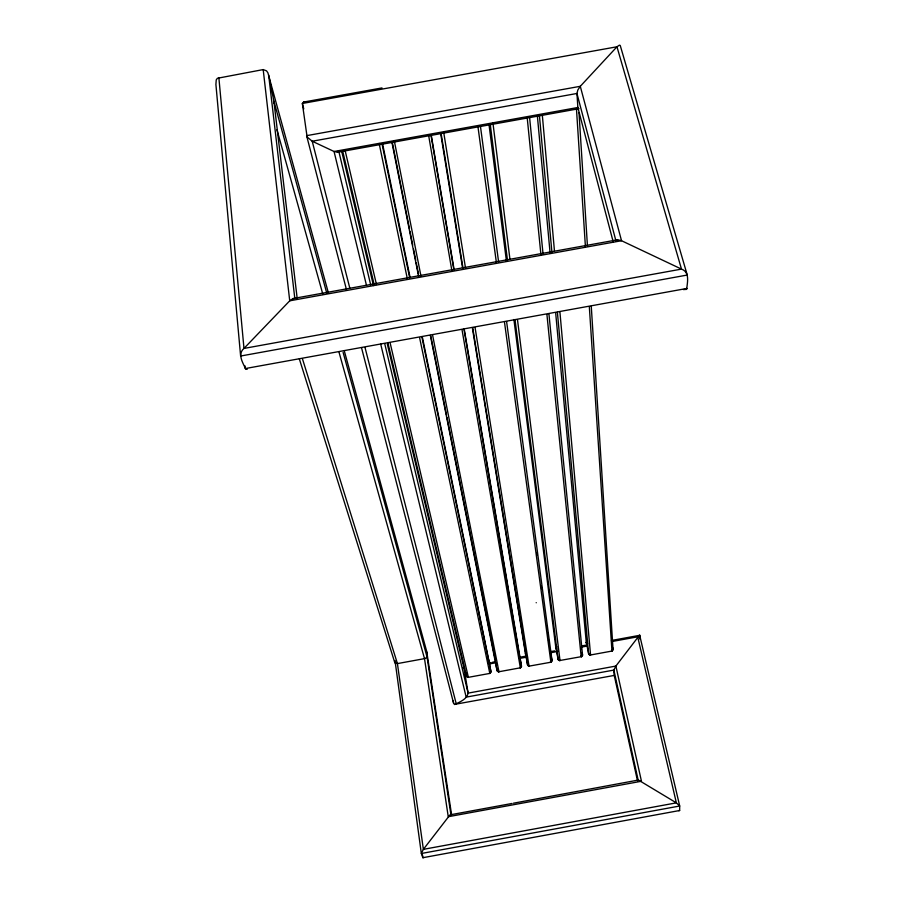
<?xml version="1.0" encoding="UTF-8"?>
<svg xmlns="http://www.w3.org/2000/svg" width="903" height="903" viewBox="0 0 903 903"><rect width="100%" height="100%" fill="white"/><g stroke="black" fill="none" stroke-linecap="round" stroke-linejoin="round"><path stroke-width="1.35" d="M678.65 810.657L679.632 810.51L679.699 806.007L639.64 635.035L615.88 666.064L613.859 670.082L614.187 675.162L637.507 780.858M683.413 289.581L686.652 289.378C687.33 282.628 690.118 272.085 681.494 269.105L621.524 240.717L617.584 239.78L293.024 298.554L289.728 300.812L243.979 348.423C237.06 354.224 243.031 363.13 245.887 369.327L247.219 369.293M395.017 660.646L421.34 853.493L422.875 857.703L423.823 857.489M586.352 642.518L588.621 653.738A1.659 0.756 -11.8 0 0 589.14 654.19M555.966 648.083L558.099 659.314A1.659 1.479 -6.4 0 0 560.018 660.465L581.634 656.605M525.569 653.637L527.566 664.901A1.659 1.479 -9 0 0 529.474 666.064L551.101 662.192M495.205 659.811A1.648 0.768 -10.2 0 1 495.115 659.63L495.16 659.201M560.029 660.657L517.521 319.955M586.386 642.733L586.318 642.936A1.648 0.768 -11.8 0 0 586.578 643.286M556 648.298L555.932 648.501A1.648 0.768 -11.3 0 0 556.824 649.009M525.602 653.851L525.523 654.065A1.648 0.768 -10.7 0 0 526.088 654.517M446.962 417.367L495.205 659.416M513.378 803.218L638.421 780.045L676.358 802.857L679.699 806.007L421.34 853.493L423.372 849.351L450.01 814.856L512.024 803.467M488.918 660.815L422.457 337.519M519.327 655.251L463.882 328.579M382.003 87.93L303.577 102.062L302.358 103.473L307.11 136.985L312.212 141.229L334.054 151.49L337.519 152.268L338.681 150.778L370.704 284.942M328.432 293.035L267.898 72.793L266.543 70.863L263.191 69.587L217.386 78.279L216.235 79.915L215.907 84.51L240.627 356.03L687.262 275.043L620.237 45.477L619.435 45.15L616.963 46.775L580.29 86.304L577.841 89.984L576.949 93.472L577.852 107.491L613.182 241.767M616.388 240.277L617.584 239.78M467.946 677.408L490.013 673.378M498.501 671.821L520.557 667.78M529.045 666.233L475.091 327.654M559.578 660.646L559.431 660.578M590.11 655.059L612.155 651.029M679.632 810.51L422.875 857.703L422.491 854.994M687.081 288.418L245.187 368.571L244.927 365.794M488.444 662.983L491.153 662.497M492.496 662.249L495.205 661.752M520.896 657.045L526.302 656.063M550.627 651.605L554.69 650.871M581.713 645.927L587.119 644.934M611.433 640.487L639.798 635.294L639.922 639.211M488.895 664.044L495.792 662.779M519.225 658.49L527.499 656.978M550.92 652.688L557.817 651.435M581.239 647.146L586.747 646.142M611.534 641.604L637.699 636.818L676.358 802.857L423.372 849.351L397.422 663.592L302.516 359.033M337.519 152.268L579.026 108.687M528.898 666.166L529.44 665.985M589.964 654.991L590.551 654.878L559.939 312.257M467.788 677.352L468.341 676.878M498.343 671.753L498.953 671.832L432.639 335.352M293.024 298.554L294.288 298.611M303.577 102.062L305.225 102.242M419.613 337.711L489.821 673.469M520.365 667.881L462.065 330.013M550.909 662.294L504.506 322.315M581.43 656.707L580.968 655.905M611.952 651.119L589.343 306.93M463.137 667.43L464.086 668.581L468.115 693.12C467.28 699.193 459.266 702.229 454.559 704.521L453.622 703.335L361.482 347.587M519.281 655.014L521.46 666.019A1.659 1.479 -9.8 0 1 520.105 667.769L520.026 667.419M488.873 660.578L490.927 671.606A1.659 0.768 -10 0 1 490.78 672.024M614.356 675.399L456.297 704.069L365.06 347.678M426.826 652.135L451.613 814.924M578.18 108.428L577.852 107.491L334.054 151.49L366.516 285.529M299.333 358.886L394.893 662.96L397.422 663.592L424.512 658.637L426.893 657.508L427.006 652.497L344.393 351.222M276.95 129.727L322.913 294.48M339.076 352.407L424.512 658.637L448.249 816.718L641.457 781.242L615.88 666.064L468.115 693.12L384.701 343.58M326.796 293.17L273.891 101.204L268.654 75.017L294.773 298.069M343.106 352.373L427.074 657.079L450.913 814.687M616.038 241.27L576.949 93.472L312.212 141.229L349.777 287.989M611.534 650.679L611.726 651.007A1.659 1.467 -2.3 0 0 613.024 649.268L591.262 306.185M346.402 289.366L306.602 135.664L580.29 86.304L621.524 240.717L289.728 300.812L263.191 69.587M303.758 108.913L302.358 103.473L616.963 46.775L681.494 269.105L243.979 348.423L218.853 77.568M380.648 343.896L466.174 697.127L613.859 670.082L638.207 780.305M341.786 151.636L373.47 285.562M387.342 344.178L464.086 668.581M342.655 150.97L374.135 284.49M387.951 343.061L466.49 676.087A1.659 1.479 -14.1 0 0 468.352 677.239L390.164 343.05M345.239 151.027L376.472 284.513M612.629 647.462L613.024 649.268A1.659 0.756 -12.2 0 1 611.873 650.228M590.314 654.201L590.551 654.878A1.659 1.479 -3.9 0 1 588.621 653.738L557.399 312.325M489.55 673.367L489.55 673.277A1.659 1.479 -12.3 0 0 490.927 671.606L421.859 336.909M581.001 647.643L581.374 649.438M582.13 653.05L582.514 654.856A1.659 0.756 -11.6 0 1 582.096 655.476M379.147 143.487L407.366 278.914M382.533 143.633L409.996 276.984M382.025 143.87L409.714 278.045M550.469 661.493L550.649 662.181A1.659 1.479 -7.2 0 0 551.993 660.432L506.594 321.536M550.559 653.208L550.92 655.014M551.27 656.82L551.993 660.432A1.659 0.756 -11.1 0 1 551.27 661.244M392.218 141.884L409.443 228.583M409.996 231.337L412.727 245.097M413.551 249.228L415.741 260.256M416.283 263.01L418.473 274.027M430.799 336.006L446.421 414.612M391.868 142.087L418.608 276.442M430.336 335.374L497.034 670.489A1.659 1.479 -11.6 0 0 498.919 671.651L498.874 671.29M536.213 602.651L536.224 602.764M394.284 140.755L421.024 276.442M495.431 661.436L497.034 670.489A1.659 0.768 -10.2 0 0 497.971 670.985M428.485 134.581L451.906 270.855M431.228 134.987L454.175 269.997M464.232 329.223L521.46 666.019A1.659 0.768 -10.5 0 1 520.76 666.82M431.171 136.274L453.52 267.683M465.88 672.442L466.49 676.087A1.659 0.768 -9.6 0 0 467.449 676.573M441.07 133.215L463.058 268.394M472.709 327.687L527.566 664.901A1.659 0.768 -10.7 0 0 528.898 665.409M440.608 133.147L462.731 268.868M472.45 328.455L525.523 654.065A1.648 1.467 -9 0 1 526.099 652.666M443.621 131.849L465.564 268.383M453.193 700.626L453.622 703.335M536.766 552.512L537.138 555.3M541.281 586.002L541.653 588.79M546.676 626.118L547.049 628.883M547.613 633.026L547.986 635.791M548.539 639.934L548.911 642.699M478.003 127.063L496.424 262.784M480.419 126.115L498.614 261.949M488.986 124.422L506.425 260.956M513.909 319.504L555.932 648.501A1.648 1.467 -6.6 0 1 556.846 646.898M490.25 124.343L507.497 260.346M515.06 320.001L558.099 659.314A1.659 0.756 -11.2 0 0 559.397 659.833M492.936 122.955L509.902 258.924M297.222 298.701L273.891 101.204L274.049 103.518M527.25 118.18L540.931 254.725M546.936 314.616L581.16 656.707A1.659 1.479 -4.7 0 0 582.514 654.856L548.934 313.86M529.576 117.243L543.03 253.912M537.341 115.697L550.096 253.043M555.706 313.352L586.318 642.936A1.648 1.467 -4.2 0 1 586.578 641.841M539.407 115.471L551.914 252.298M542.353 115.449L554.453 250.865M576.486 109.297L585.415 246.677M578.981 112.582L587.435 245.864M490.555 672.227A1.659 0.768 -10 0 1 489.866 672.554M487.992 659.641A1.648 1.467 -12.3 0 1 489.031 660.736A1.648 0.768 -10 0 1 488.884 661.154M587.593 643.467A1.648 0.768 -11.8 0 1 586.848 643.399M589.896 654.246A1.659 0.756 -11.8 0 1 589.49 654.246M495.115 659.63A1.648 1.467 -11.5 0 1 495.205 658.863M518.774 654.246A1.648 1.467 -9.8 0 1 519.439 655.172A1.648 0.768 -10.5 0 1 518.74 655.984"/></g></svg>
